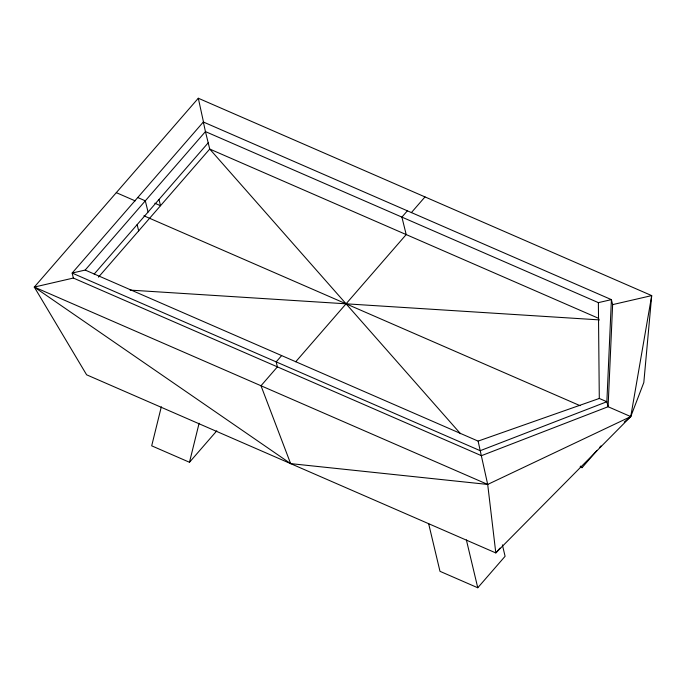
<?xml version="1.0" encoding="UTF-8"?>
<svg xmlns="http://www.w3.org/2000/svg" width="686" height="686" viewBox="0 0 686 686"><rect width="100%" height="100%" fill="white"/><g stroke="black" fill="none" stroke-linecap="round" stroke-linejoin="round"><path stroke-width="1.03" d="M612.632 304.618L608.088 406.729L481.426 455.684L73.368 278.053L34.3 287.074L86.616 374.805L495.807 552.933L630.751 416.599L643.82 382.514L651.7 295.606L198.305 98.235L34.3 287.074L290.641 463.625L487.695 484.436L630.751 416.599L651.7 295.606L612.632 304.618L611.406 299.628L203.348 121.997L72.141 273.062L73.368 278.053M161.33 406.772L151.692 445.823L189.482 462.27L216.81 430.799M189.482 462.27L199.112 423.219M460.503 433.706L209.727 149.051L205.44 131.592L598.372 302.637L611.406 299.628L606.861 401.739L480.2 450.693L72.141 273.062L85.175 270.061L205.44 131.592L203.348 121.997M94.171 274.1L208.201 142.817M98.475 277.144L209.727 149.051L598.732 318.39M281.646 355.58L276.175 361.882L277.401 366.873L260.997 385.755L290.641 463.625M407.373 210.816L401.902 217.11L406.198 234.578L295.726 361.771M411.334 212.66L425.003 196.916M499.983 548.123L495.807 552.933L487.695 484.436L478.108 441.107L85.175 270.061M428.596 523.469L439.983 571.318L477.765 587.765L505.093 556.295L502.375 544.847M580.107 466.857L582.045 467.698L596.76 450.753M599.564 447.521L600.962 445.909M624.234 422.079L630.751 416.599L608.088 406.729L606.861 401.739L599.298 398.455L478.108 441.107M130.091 290.101L599.453 319.899M154.822 203.219L160.524 205.706L158.998 199.463M137.749 197.534L145.312 200.827L148.065 212.051M116.303 192.655L135.193 200.878M143.889 215.798L580.09 405.683M34.3 287.074L487.695 484.436M580.63 466.086L582.045 467.698M137.14 224.631L138.666 230.873M466.377 539.925L477.765 587.765M198.305 98.235L203.682 122.88M598.372 302.637L599.298 398.455"/></g></svg>
